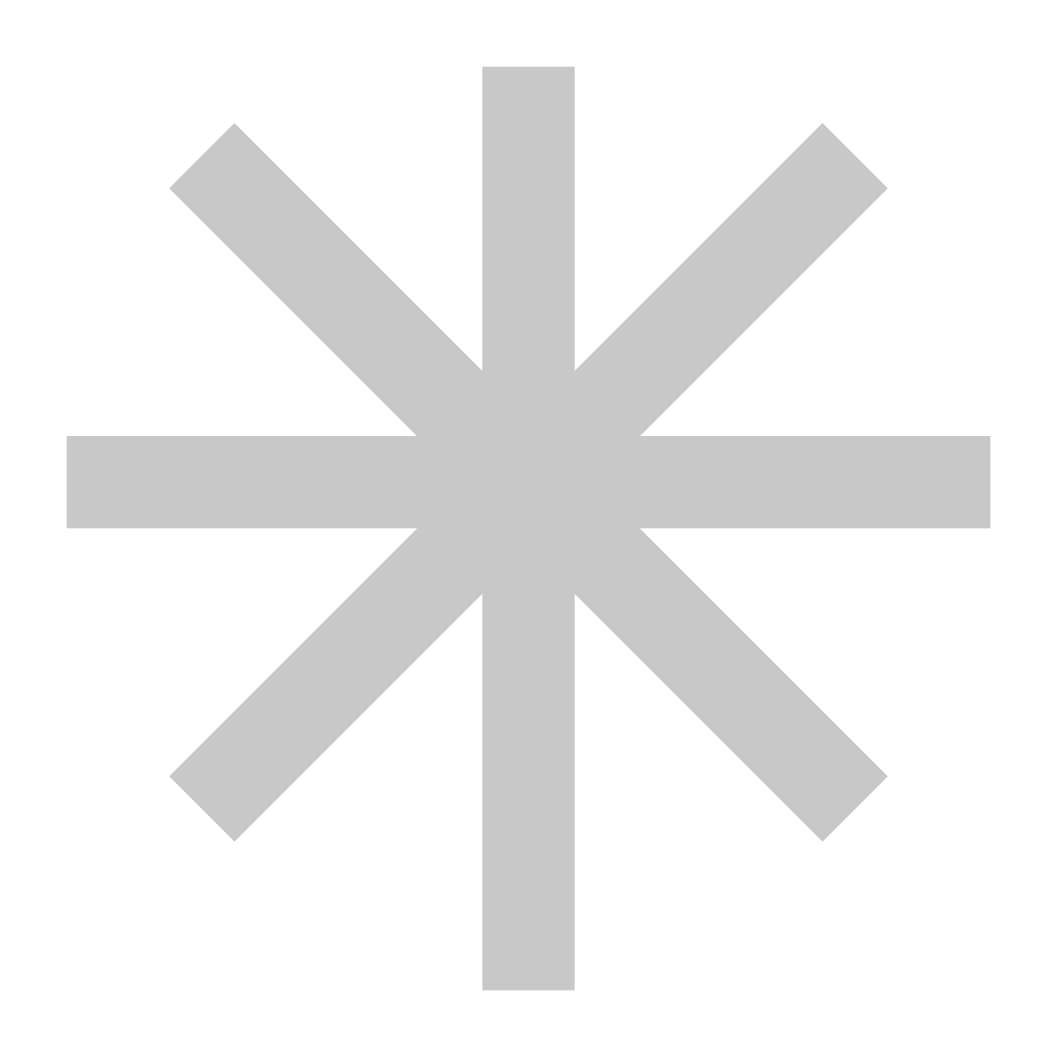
# Model space of a CAD drawing. Header units: feet. Extents: x -0.055 to 0.055, y -0.06 to 0.05.
import ezdxf

# ---------------------------------------------------------------- set-up
doc = ezdxf.new("R2010")
doc.units = ezdxf.units.FT
doc.header["$LTSCALE"] = 50
doc.header["$MEASUREMENT"] = 0

msp = doc.modelspace()

# ---------------------------------------------------------------- linework, layer by layer
at = {"color": 1, "linetype": 'ByBlock', "const_width": 0.01}
for points in [[(0, 0.045), (0, -0.055)], [(-0.03536, 0.03536), (0.03536, -0.03536)], [(0.03536, 0.03536), (-0.03536, -0.03536)], [(-0.05, 0), (0.05, 0)]]:
    msp.add_lwpolyline(points, dxfattribs=at)

doc.saveas('drawing.dxf')
